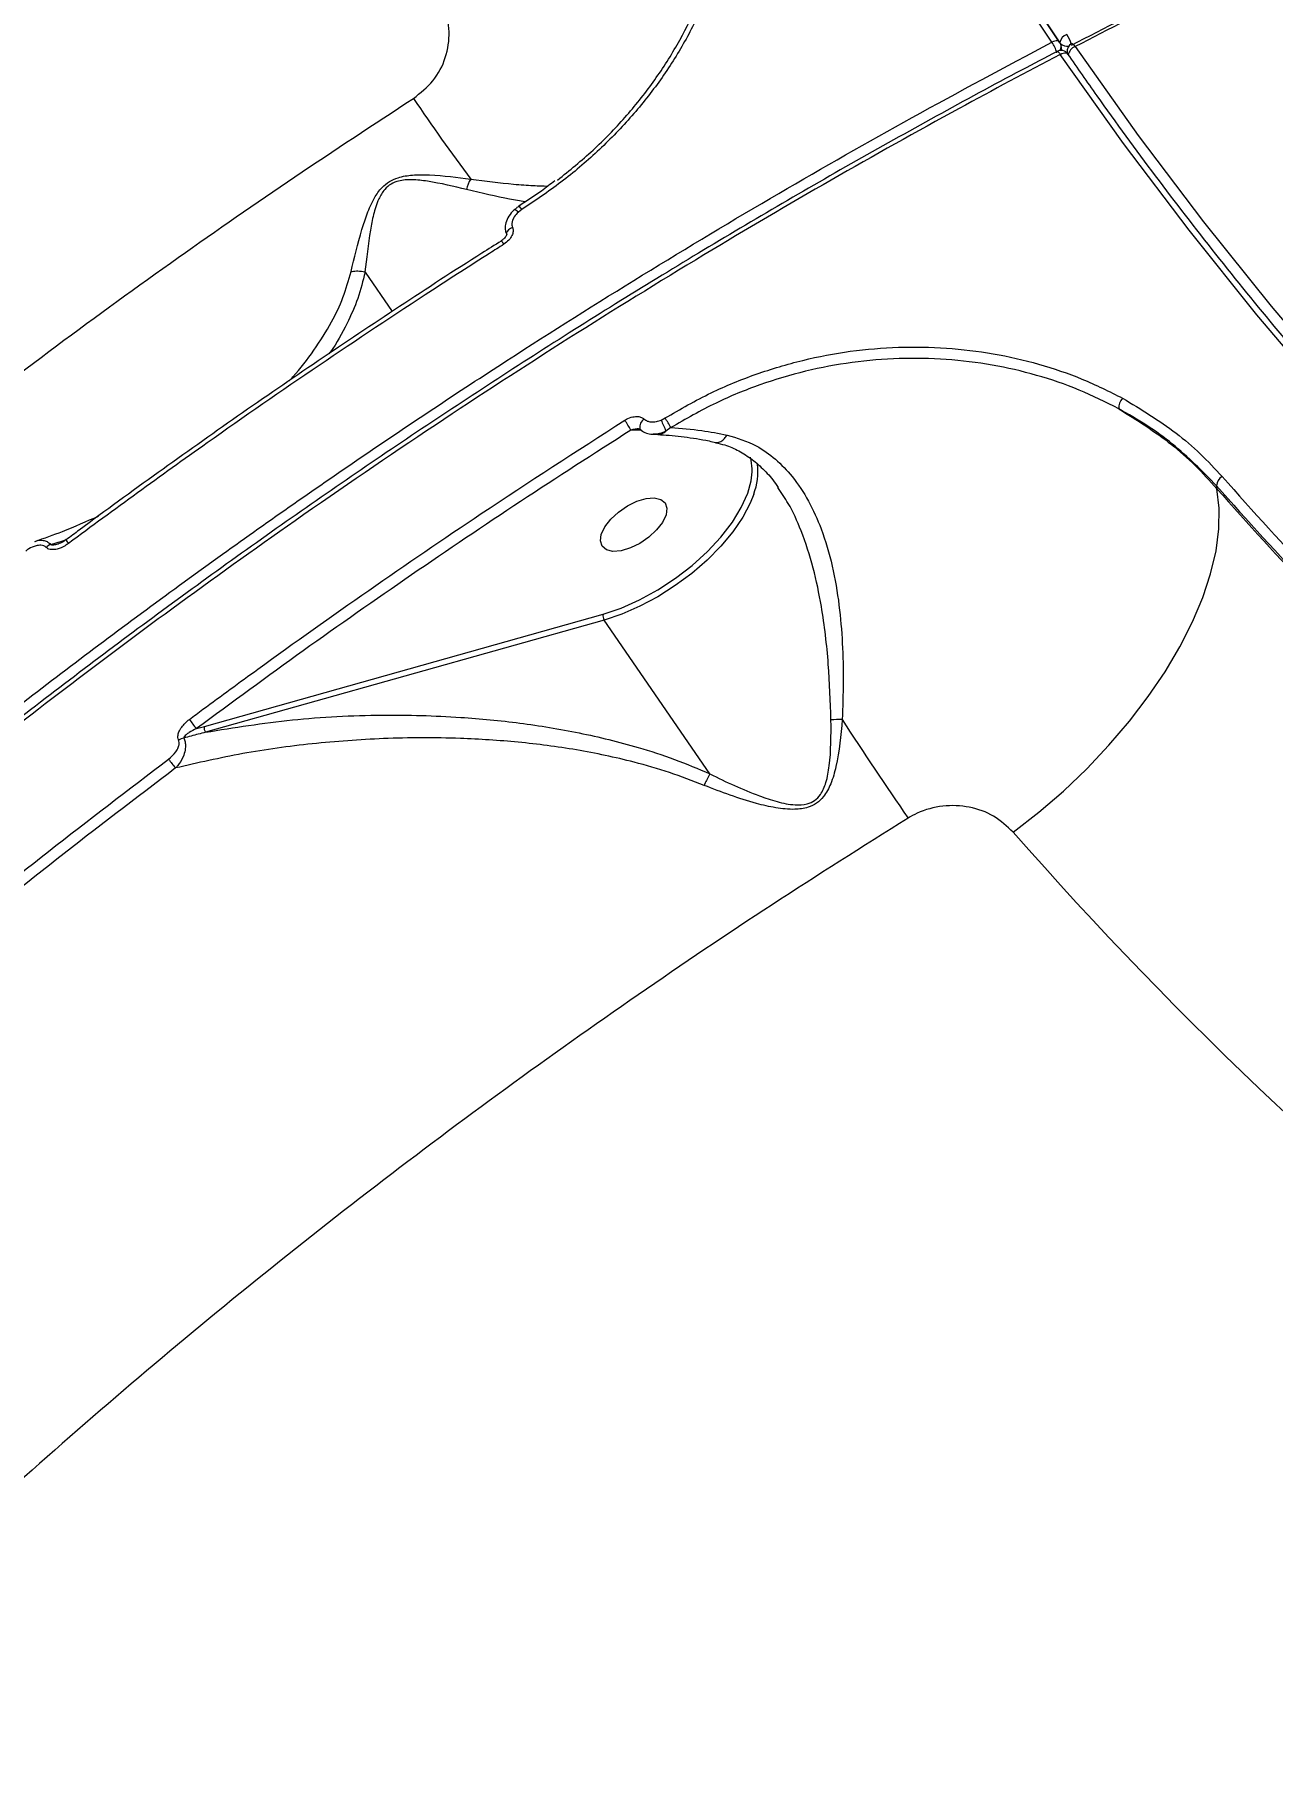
# Model space of a CAD drawing. Header units: millimetres. Extents: x -8607 to 7621, y -5747 to 4382.
# Drawn here: x 4406.1 to 4551.7, y -474.3 to -271.6 of the extents above; entities that cross this region are included whole.
import ezdxf

# ---------------------------------------------------------------- set-up
doc = ezdxf.new("R2010")
doc.units = ezdxf.units.MM
doc.layers.add('DIKOM_ОБЪЕКТ', color=7, linetype='Continuous')
doc.layers.add('DIKOM_РАЗМЕР_ОБЪЕКТА', color=7, linetype='Continuous')
doc.styles.add('style1', font='arial.ttf', dxfattribs={"width": 0.8})
doc.dimstyles.new('1-50', dxfattribs={"dimtxt": 300, "dimasz": 200, "dimexe": 100, "dimexo": 0, "dimgap": 100, "dimtad": 1, "dimtxsty": 'style1', "dimcen": 200, "dimclrd": 7, "dimclre": 7, "dimclrt": 7, "dimadec": 1, "dimazin": 2, "dimtfac": 1, "dimtmove": 0, "dimatfit": 2, "dimfxl": 0, "dimlwd": 25, "dimlwe": 18, "dimarcsym": 0})

# ---------------------------------------------------------------- blocks, each defined once
blk = doc.blocks.new('*D11')
at = {"layer": 'Defpoints', "color": 0, "transparency": 16777216}
for p in [(7619.37, -165.15), (-6826.53, -739.39), (7619.37, -5647.14)]:
    blk.add_point(p, dxfattribs=at)
at = {"layer": 'DIKOM_РАЗМЕР_ОБЪЕКТА', "color": 7, "lineweight": 18, "transparency": 16777216}
for p, q in [((7619.37, -165.15), (7619.37, -5747.14)), ((-6826.53, -739.39), (-6826.53, -5747.14))]:
    blk.add_line(p, q, dxfattribs=at)
at = {"layer": 'DIKOM_РАЗМЕР_ОБЪЕКТА', "color": 7, "lineweight": 25, "transparency": 16777216}
blk.add_line((-6626.53, -5647.14), (7419.37, -5647.14), dxfattribs=at)
at = {"layer": 'DIKOM_РАЗМЕР_ОБЪЕКТА', "color": 7, "transparency": 16777216}
for points in [[(-6626.53, -5613.8), (-6626.53, -5680.47), (-6826.53, -5647.14)], [(7419.37, -5613.8), (7419.37, -5680.47), (7619.37, -5647.14)]]:
    blk.add_solid(points, dxfattribs=at)
at = {"layer": 'DIKOM_РАЗМЕР_ОБЪЕКТА', "color": 7, "transparency": 16777216, "insert": (396.42, -5393.96), "char_height": 300, "attachment_point": 5, "style": 'style1'}
blk.add_mtext('14400', dxfattribs=at)
blk = doc.blocks.new('*D13')
at = {"layer": 'Defpoints', "color": 0, "transparency": 16777216}
for p in [(-5326.53, -191.39), (6073.47, -191.39), (6073.47, -4959.53)]:
    blk.add_point(p, dxfattribs=at)
at = {"layer": 'DIKOM_РАЗМЕР_ОБЪЕКТА', "color": 7, "lineweight": 18, "transparency": 16777216}
for p, q in [((-5326.53, -191.39), (-5326.53, -5059.53)), ((6073.47, -191.39), (6073.47, -5059.53))]:
    blk.add_line(p, q, dxfattribs=at)
at = {"layer": 'DIKOM_РАЗМЕР_ОБЪЕКТА', "color": 7, "lineweight": 25, "transparency": 16777216}
blk.add_line((-5126.53, -4959.53), (5873.47, -4959.53), dxfattribs=at)
at = {"layer": 'DIKOM_РАЗМЕР_ОБЪЕКТА', "color": 7, "transparency": 16777216}
for points in [[(-5126.53, -4926.2), (-5126.53, -4992.86), (-5326.53, -4959.53)], [(5873.47, -4926.2), (5873.47, -4992.86), (6073.47, -4959.53)]]:
    blk.add_solid(points, dxfattribs=at)
at = {"layer": 'DIKOM_РАЗМЕР_ОБЪЕКТА', "color": 7, "transparency": 16777216, "insert": (373.47, -4706.36), "char_height": 300, "attachment_point": 5, "style": 'style1'}
blk.add_mtext('11400', dxfattribs=at)

msp = doc.modelspace()

# ---------------------------------------------------------------- linework, layer by layer
at = {"layer": 'DIKOM_ОБЪЕКТ', "color": 7, "linetype": 'Continuous', "lineweight": 15}
for p, q in [((4526.377, -273.56), (4526.382, -273.557)), ((4526.943, -273.458), (4526.854, -272.867)), ((4527.592, -273.685), (4527.612, -273.819)), ((4527.625, -273.815), (4527.592, -273.685)), ((4463.425, -292.158), (4463.017, -292.465)), ((4460.996, -295.847), (4460.995, -295.848)), ((4444.986, -299.507), (4448.175, -304.144)), ((4477.511, -318.09), (4476.253, -318.101)), ((4479.822, -316.905), (4480.279, -316.669)), ((4480.961, -317.804), (4480.378, -318.205)), ((4545.146, -324.631), (4545.199, -324.986)), ((4426.086, -352.933), (4472.99, -339.736)), ((4473.121, -340.422), (4426.216, -353.619)), ((4485.552, -358.501), (4473.121, -340.422)), ((4425.151, -353.197), (4426.086, -352.933))]:
    msp.add_line(p, q, dxfattribs=at)
at = {"layer": 'DIKOM_ОБЪЕКТ', "color": 7, "linetype": 'Continuous', "lineweight": 15, "flags": 128}
for points in [[(4525.782, -272.483), (4518.64, -261.73), (4511.773, -250.733), (4505.186, -239.499), (4498.884, -228.037), (4492.87, -216.353), (4487.149, -204.456), (4481.724, -192.352), (4476.599, -180.051), (4471.778, -167.559), (4467.263, -154.885), (4463.057, -142.038), (4459.164, -129.026), (4455.585, -115.857), (4452.323, -102.541), (4449.381, -89.085), (4446.759, -75.498), (4445.503, -68.265)], [(4526.731, -272.561), (4519.593, -261.815), (4512.731, -250.825), (4506.148, -239.599), (4499.85, -228.144), (4493.841, -216.468), (4488.123, -204.578), (4482.702, -192.483), (4477.581, -180.189), (4472.762, -167.705), (4468.25, -155.04), (4464.048, -142.201), (4460.157, -129.198), (4456.58, -116.038), (4453.32, -102.73), (4450.38, -89.282), (4447.76, -75.705), (4446.383, -67.744)], [(4446.383, -67.744), (4447.76, -75.703), (4450.379, -89.281), (4453.32, -102.729), (4456.58, -116.037), (4460.156, -129.197), (4464.047, -142.201), (4468.25, -155.04), (4472.763, -167.706), (4477.581, -180.19), (4482.703, -192.483), (4488.124, -204.579), (4493.841, -216.469), (4499.851, -228.146), (4506.149, -239.601), (4512.732, -250.827), (4519.595, -261.817), (4526.733, -272.563)], [(4526.69, -272.45), (4526.636, -272.393), (4526.542, -272.343), (4526.421, -272.318), (4526.279, -272.321), (4526.121, -272.35), (4525.954, -272.405), (4525.782, -272.483)], [(4526.382, -273.557), (4526.392, -273.553), (4526.441, -273.561), (4526.505, -273.603), (4526.582, -273.677), (4526.669, -273.78), (4526.763, -273.909)], [(4528.119, -272.65), (4528.13, -272.646), (4528.179, -272.653), (4528.243, -272.695), (4528.321, -272.769), (4528.408, -272.872), (4528.502, -273.001)], [(4528.502, -273.001), (4535.93, -283.438), (4543.622, -293.617), (4551.574, -303.532), (4559.78, -313.177), (4568.236, -322.544), (4576.935, -331.628), (4585.871, -340.423), (4595.04, -348.922), (4604.435, -357.122), (4614.05, -365.015), (4623.878, -372.598), (4633.913, -379.864), (4644.148, -386.809), (4654.578, -393.43), (4665.194, -399.72), (4675.991, -405.677), (4686.96, -411.295), (4698.095, -416.573), (4709.389, -421.506), (4720.833, -426.09), (4732.421, -430.324)], [(4526.763, -273.909), (4526.934, -273.83), (4527.102, -273.775), (4527.259, -273.746), (4527.401, -273.743), (4527.521, -273.768), (4527.616, -273.818), (4527.669, -273.874)], [(4731.297, -431.707), (4719.674, -427.461), (4708.195, -422.862), (4696.867, -417.915), (4685.699, -412.621), (4674.696, -406.986), (4663.867, -401.011), (4653.219, -394.702), (4642.758, -388.062), (4632.491, -381.095), (4622.426, -373.807), (4612.568, -366.202), (4602.925, -358.284), (4593.501, -350.06), (4584.305, -341.535), (4575.341, -332.713), (4566.616, -323.602), (4558.135, -314.206), (4549.904, -304.533), (4541.928, -294.588), (4534.213, -284.378), (4526.763, -273.909)], [(4463.098, -291.764), (4463.095, -291.768), (4463.094, -291.769)], [(4463.017, -292.465), (4462.889, -292.35), (4462.775, -292.26), (4462.68, -292.197), (4462.609, -292.166), (4462.565, -292.166), (4462.56, -292.169)], [(4462.333, -294.265), (4462.084, -294.397), (4461.872, -294.554), (4461.715, -294.724), (4461.625, -294.894), (4461.609, -295.049), (4461.626, -295.109)], [(4477.306, -317.919), (4477.34, -317.968), (4477.352, -317.98)], [(4472.99, -339.736), (4475.121, -339.012), (4477.287, -338.052), (4479.436, -336.878), (4481.516, -335.519), (4483.477, -334.007), (4485.271, -332.38), (4486.855, -330.676), (4488.191, -328.936), (4489.247, -327.203), (4489.997, -325.519), (4490.402, -324.041)], [(4473.382, -332.177), (4472.873, -331.758), (4472.665, -331.132), (4472.774, -330.35), (4473.192, -329.476), (4473.884, -328.58), (4474.795, -327.735), (4475.851, -327.01), (4476.966, -326.463), (4478.049, -326.138), (4479.014, -326.062), (4479.782, -326.241), (4480.291, -326.661), (4480.499, -327.287), (4480.39, -328.068), (4479.972, -328.942), (4479.28, -329.838), (4478.369, -330.683), (4477.313, -331.408), (4476.199, -331.955), (4475.115, -332.28), (4474.15, -332.356), (4473.382, -332.177)], [(4490.707, -325.633), (4490.295, -326.666), (4489.41, -328.341), (4488.253, -330.042), (4486.847, -331.733), (4485.224, -333.377), (4483.419, -334.938), (4481.471, -336.383), (4479.422, -337.68), (4477.317, -338.801), (4475.201, -339.722), (4473.121, -340.422)], [(4521.243, -365.368), (4524.241, -363.031), (4527.131, -360.534), (4529.887, -357.902), (4532.484, -355.157), (4534.899, -352.325), (4537.109, -349.432), (4539.093, -346.504), (4540.835, -343.569), (4542.318, -340.651), (4543.528, -337.779), (4544.455, -334.978), (4545.09, -332.275), (4545.428, -329.692), (4545.464, -327.255), (4545.199, -324.986)]]:
    msp.add_lwpolyline(points, dxfattribs=at)
at = {"layer": 'DIKOM_ОБЪЕКТ', "color": 7, "linetype": 'Continuous', "lineweight": 15}
for centre, radius, start, end in [((4528.012, -272.795), 1.316, 111.88069, 167.50299), ((4524.213, -273.866), 4.025, 17.08898, 34.7007), ((4522.731, -274.64), 3.737, 14.11231, 35.25943), ((4526.846, -274.443), 1, 34.62239, 117.65001), ((4526.09, -272.97), 0.771, 320.96137, 7.68524), ((4525.865, -273.015), 1, 8.56104, 34.40398), ((4527.542, -271.923), 1.037, 223.49781, 283.58134), ((4528.581, -273.536), 1, 117.50731, 188.56104), ((4528.956, -274.17), 1.254, 111.18875, 171.77371), ((4680.013, -123.27), 277.269, 214.19438, 216.59797), ((4460.516, -290.532), 3.669, 147.8143, 168.76224), ((4462.282, -292.775), 1.299, 28.35889, 51.07816), ((4460.113, -296.883), 1.361, 27.99559, 49.55367), ((4535.425, -315.521), 1.778, 138.40232, 182.02657), ((4466.18, -323.44), 11.401, 27.92566, 34.83258), ((4478.408, -317.755), 1.114, 121.27437, 188.4632), ((4479.431, -317.308), 1.305, 269.47185, 316.55556), ((4505.202, -306.819), 27.31, 201.67204, 204.63981), ((4471.066, -322.972), 11.163, 27.57769, 34.3778), ((4484.43, -322.856), 6.088, 348.77586, 14.94658), ((4483.751, -322.977), 7.445, 339.10566, 6.81463), ((4546.43, -324.699), 1.285, 118.13515, 176.93303), ((4876.252, -32.396), 440.412, 221.3862, 223.5093), ((4876.313, -32.809), 441.397, 221.3862, 223.5093), ((4876.562, -33.03), 441.633, 221.38256, 223.51925), ((4408.669, -333.105), 1.711, 113.00423, 134.38694), ((4411.082, -330.549), 1.322, 199.19404, 221.25412), ((4473.829, -339.932), 0.862, 166.84864, 214.68099), ((4434.034, -345.502), 11.752, 214.21571, 220.90027), ((4500.773, -363.293), 11.163, 88.24903, 95.02958), ((4903.057, -91.683), 478.95, 212.9426, 214.61007), ((4424.011, -356.195), 1.919, 100.46768, 120.1148), ((4426.925, -353.129), 0.862, 166.84928, 214.68087), ((4430.746, -350.734), 10.727, 214.27768, 221.36424), ((4865.655, -63.628), 457.894, 221.22159, 243.47816)]:
    msp.add_arc(centre, radius, start, end, dxfattribs=at)
for points, knots in [([(4528.09, -272.823), (4532.058, -270.782), (4542.827, -265.244), (4560.482, -256.794), (4581.008, -247.695), (4601.503, -239.374), (4621.872, -231.855), (4642.018, -225.18), (4661.878, -219.375), (4681.408, -214.471), (4700.596, -210.442), (4719.34, -207.36), (4734.246, -205.43), (4742.67, -204.866), (4745.211, -204.696)], [0, 0, 0, 0, 0.0528056, 0.1433377, 0.2341551, 0.3251179, 0.4160806, 0.506898, 0.5974301, 0.6879619, 0.7787791, 0.8697417, 0.9607042, 1, 1, 1, 1]), ([(4873.434, -228.078), (4871.938, -227.144), (4867.725, -224.512), (4860.275, -220.788), (4851.169, -216.852), (4841.632, -213.463), (4831.59, -210.55), (4820.983, -208.116), (4809.83, -206.179), (4798.125, -204.756), (4785.949, -203.865), (4773.485, -203.518), (4760.787, -203.696), (4747.877, -204.377), (4734.607, -205.568), (4720.915, -207.282), (4706.831, -209.527), (4692.355, -212.317), (4677.595, -215.639), (4661.973, -219.646), (4645.516, -224.402), (4628.23, -229.977), (4610.734, -236.196), (4593.052, -243.056), (4575.396, -250.475), (4557.838, -258.418), (4542.246, -265.932), (4532.479, -270.955), (4528.502, -273.001)], [0, 0, 0, 0, 0.0212764, 0.0599396, 0.0971779, 0.1344802, 0.1719768, 0.2095386, 0.2478495, 0.2862301, 0.3248223, 0.3634858, 0.4007241, 0.4380264, 0.4755229, 0.5130848, 0.5513957, 0.5897762, 0.6283685, 0.667032, 0.7104178, 0.7538037, 0.7972908, 0.8410869, 0.8849871, 0.9277311, 0.970572, 1, 1, 1, 1]), ([(4488.072, -247.408), (4488.193, -249.363), (4488.418, -252.968), (4487.791, -258.265), (4486.631, -263.206), (4484.861, -268.046), (4482.506, -272.727), (4479.617, -277.205), (4476.228, -281.445), (4472.362, -285.38), (4468.111, -289.013), (4464.985, -291.111), (4463.425, -292.158)], [0, 0, 0, 0, 0.1166812, 0.2150846, 0.3137979, 0.4122009, 0.510061, 0.6082268, 0.7060845, 0.8039539, 0.9021323, 1, 1, 1, 1]), ([(4467.627, -288.704), (4469.046, -287.55), (4471.879, -285.245), (4475.635, -281.365), (4478.952, -277.219), (4481.772, -272.829), (4484.072, -268.242), (4485.796, -263.498), (4486.925, -258.655), (4487.53, -253.461), (4487.306, -249.928), (4487.184, -248.01)], [0, 0, 0, 0, 0.10871384, 0.21708387, 0.32551155, 0.43428235, 0.54271407, 0.65185778, 0.76134613, 0.87049202, 1, 1, 1, 1]), ([(4450.674, -279.096), (4451.496, -278.442), (4453.17, -277.111), (4454.605, -274.273), (4455.043, -271.225), (4454.578, -268.868), (4453.987, -267.65), (4453.838, -267.343)], [0, 0, 0, 0, 0.2187085, 0.4447818, 0.6794098, 0.9191985, 1, 1, 1, 1]), ([(4197.059, -691.991), (4196.647, -689.943), (4195.516, -684.319), (4194.665, -674.927), (4194.35, -663.929), (4194.81, -653.019), (4196.051, -641.115), (4198.244, -628.168), (4201.51, -614.381), (4205.615, -600.653), (4210.322, -587.429), (4215.655, -574.39), (4221.46, -561.716), (4228.235, -548.311), (4236.081, -534.179), (4244.953, -519.59), (4254.343, -505.334), (4263.88, -491.839), (4273.735, -478.748), (4283.721, -466.218), (4295.019, -452.779), (4307.751, -438.475), (4321.795, -423.635), (4336.083, -409.373), (4350.117, -396.089), (4364.201, -383.408), (4378.114, -371.458), (4393.263, -359.032), (4409.698, -346.213), (4427.154, -333.331), (4444.492, -321.208), (4461.159, -310.153), (4477.558, -299.821), (4493.468, -290.3), (4509.545, -281.13), (4520.3, -275.403), (4525.782, -272.483)], [0, 0, 0, 0, 0.017623, 0.0483939, 0.0765715, 0.1047491, 0.1320419, 0.1653743, 0.1987068, 0.2294777, 0.2602486, 0.2884262, 0.3166037, 0.3438965, 0.3760213, 0.4081462, 0.4377811, 0.4674161, 0.4945323, 0.5216485, 0.5479019, 0.5812345, 0.614567, 0.645338, 0.6761089, 0.7042866, 0.7324642, 0.759757, 0.7930896, 0.8264221, 0.8571931, 0.887964, 0.9161417, 0.9443193, 0.9716122, 1, 1, 1, 1]), ([(4526.385, -273.575), (4524.995, -274.298), (4520.242, -276.772), (4512.154, -281.173), (4502.146, -286.759), (4492.214, -292.496), (4482.377, -298.36), (4472.633, -304.355), (4462.978, -310.48), (4453.41, -316.739), (4443.924, -323.133), (4434.518, -329.663), (4425.191, -336.332), (4415.938, -343.142), (4406.757, -350.095), (4397.657, -357.185), (4388.667, -364.388), (4379.825, -371.677), (4371.156, -379.03), (4362.663, -386.445), (4354.342, -393.923), (4346.19, -401.468), (4338.203, -409.082), (4330.38, -416.766), (4322.718, -424.523), (4315.216, -432.356), (4307.871, -440.266), (4300.685, -448.252), (4293.677, -456.295), (4286.875, -464.361), (4280.306, -472.421), (4273.976, -480.467), (4267.882, -488.501), (4262.019, -496.527), (4256.387, -504.548), (4250.982, -512.566), (4245.805, -520.583), (4240.853, -528.601), (4236.126, -536.623), (4231.622, -544.651), (4227.351, -552.669), (4223.329, -560.647), (4219.575, -568.553), (4216.093, -576.372), (4212.884, -584.107), (4209.944, -591.759), (4207.272, -599.333), (4204.868, -606.831), (4202.73, -614.254), (4200.859, -621.605), (4199.253, -628.884), (4197.914, -636.096), (4196.843, -643.23), (4196.043, -650.263), (4195.52, -657.166), (4195.275, -663.922), (4195.309, -670.527), (4195.615, -676.987), (4196.212, -683.296), (4196.9, -688.497), (4197.496, -691.539), (4197.7, -692.579)], [0, 0, 0, 0, 0.00720193, 0.0246296, 0.04206244, 0.05941036, 0.07667818, 0.0938856, 0.11105227, 0.12819782, 0.14534186, 0.16250015, 0.17968956, 0.19692966, 0.21423999, 0.2316401, 0.24907919, 0.26645603, 0.28374671, 0.30097122, 0.31814923, 0.33530038, 0.35244428, 0.3695986, 0.38677832, 0.404003, 0.42129217, 0.43866536, 0.45610916, 0.47352561, 0.49084437, 0.50809124, 0.52528589, 0.54244795, 0.55959704, 0.5767527, 0.593928, 0.61114246, 0.62841557, 0.64576683, 0.66320601, 0.68064339, 0.69799517, 0.71526897, 0.73248435, 0.74966083, 0.76681784, 0.78397478, 0.80114675, 0.81835081, 0.8356062, 0.85293209, 0.8703474, 0.88778352, 0.90515746, 0.92244392, 0.93966196, 0.95683062, 0.97396892, 0.99109593, 1, 1, 1, 1]), ([(4526.763, -273.909), (4522.795, -276.013), (4513.781, -280.794), (4499.789, -288.644), (4484.472, -297.643), (4468.934, -307.24), (4452.889, -317.653), (4437.3, -328.288), (4422.793, -338.672), (4409.654, -348.481), (4396.772, -358.48), (4383.609, -369.131), (4370.15, -380.512), (4356.651, -392.449), (4343.483, -404.657), (4330.746, -417.043), (4319.128, -428.888), (4308.305, -440.442), (4297.948, -452.005), (4287.716, -463.994), (4277.616, -476.467), (4267.748, -489.35), (4258.405, -502.317), (4249.659, -515.272), (4241.957, -527.477), (4235.042, -539.217), (4228.715, -550.748), (4222.774, -562.48), (4217.268, -574.401), (4212.348, -586.225), (4207.654, -598.941), (4203.403, -612.463), (4200.311, -624.798), (4198.288, -635.055), (4196.874, -644.15), (4195.848, -653.867), (4195.354, -664.361), (4195.56, -674.781), (4196.351, -684.382), (4197.413, -690.249), (4197.88, -692.825)], [0, 0, 0, 0, 0.0205741, 0.0467421, 0.0729555, 0.1009881, 0.1290766, 0.1589753, 0.1857598, 0.2092655, 0.2328041, 0.2593887, 0.2860208, 0.3131504, 0.342115, 0.3691763, 0.3962879, 0.4206427, 0.4450341, 0.4716187, 0.4982509, 0.5253804, 0.554345, 0.5814063, 0.6085179, 0.6328728, 0.6572642, 0.6834347, 0.7096507, 0.7360166, 0.762429, 0.7957383, 0.8291415, 0.8493068, 0.8694928, 0.8956633, 0.9218793, 0.9499171, 0.9780108, 1, 1, 1, 1]), ([(4731.884, -431.431), (4730.022, -430.774), (4724.62, -428.867), (4715.764, -425.486), (4705.361, -421.193), (4695.087, -416.607), (4684.946, -411.735), (4674.943, -406.58), (4665.085, -401.144), (4655.376, -395.429), (4645.822, -389.44), (4636.428, -383.179), (4627.199, -376.65), (4618.141, -369.856), (4609.257, -362.801), (4600.553, -355.489), (4592.034, -347.924), (4583.705, -340.109), (4575.569, -332.05), (4567.631, -323.751), (4559.896, -315.216), (4552.368, -306.449), (4545.05, -297.457), (4537.949, -288.24), (4532.18, -280.353), (4528.809, -275.512), (4527.669, -273.875)], [0, 0, 0, 0, 0.0228179, 0.0662284, 0.1096397, 0.1530511, 0.1964627, 0.2398743, 0.2832858, 0.3266973, 0.3701086, 0.4135196, 0.4569303, 0.5003407, 0.5437507, 0.5871603, 0.6305694, 0.6739779, 0.7173859, 0.7607933, 0.8042, 0.8476062, 0.8910117, 0.9344165, 0.9778207, 1, 1, 1, 1]), ([(4208.603, -560.798), (4208.872, -559.791), (4210.236, -554.682), (4213.335, -545.255), (4218.081, -532.603), (4223.591, -519.857), (4229.691, -507.244), (4236.409, -494.657), (4243.653, -482.209), (4251.705, -469.412), (4260.599, -456.286), (4270.323, -442.926), (4280.602, -429.705), (4291.241, -416.832), (4302.303, -404.192), (4313.667, -391.886), (4325.783, -379.428), (4338.663, -366.852), (4352.251, -354.267), (4366.163, -342.026), (4380.153, -330.312), (4394.327, -319.011), (4408.544, -308.202), (4422.692, -297.955), (4436.704, -288.237), (4446.014, -282.145), (4450.674, -279.096)], [0, 0, 0, 0, 0.01102157, 0.0558985, 0.10088787, 0.14453473, 0.18828489, 0.23033426, 0.27247585, 0.31391012, 0.35886041, 0.40392318, 0.44764093, 0.49146195, 0.533579, 0.57578819, 0.61728859, 0.66235056, 0.70752511, 0.75135088, 0.79527995, 0.83750034, 0.87981285, 0.92141444, 0.96067034, 1, 1, 1, 1]), ([(4443.341, -299.459), (4443.725, -297.844), (4444.242, -295.659), (4445.202, -292.652), (4445.919, -290.96), (4446.831, -289.644), (4447.824, -288.833), (4449.068, -288.292), (4450.693, -288.05), (4453.642, -288.087), (4455.829, -288.372), (4457.41, -288.577)], [0, 0, 0, 0, 0.2657862, 0.3593773, 0.4543063, 0.5177528, 0.5632827, 0.6085748, 0.6803153, 0.7688732, 1, 1, 1, 1]), ([(4456.917, -289.817), (4455.428, -289.447), (4453.385, -288.94), (4450.63, -288.612), (4449.14, -288.689), (4448.01, -289.122), (4447.15, -289.871), (4446.445, -291.133), (4445.94, -292.761), (4445.406, -295.715), (4445.145, -297.939), (4444.977, -299.497), (4444.976, -299.499)], [0, 0, 0, 0, 0.23698226, 0.32527416, 0.39381781, 0.43513443, 0.47645451, 0.53645693, 0.63085859, 0.72578128, 0.99968379, 1, 1, 1, 1]), ([(4463.808, -291.244), (4463.218, -291.148), (4461.211, -290.821), (4458.694, -290.232), (4456.917, -289.817)], [0, 0, 0, 0, 0.2938005, 1, 1, 1, 1]), ([(4457.41, -288.577), (4459.142, -288.802), (4461.764, -289.143), (4464.697, -289.341), (4465.929, -289.384), (4466.489, -289.404)], [0, 0, 0, 0, 0.515306, 0.779988, 1, 1, 1, 1]), ([(4467.301, -288.768), (4467.04, -288.975), (4465.748, -290.001), (4464.327, -290.989), (4463.128, -291.702), (4463.074, -291.734)], [0, 0, 0, 0, 0.1939103, 0.9636278, 1, 1, 1, 1]), ([(4463.241, -291.678), (4463.107, -291.756), (4462.862, -291.898), (4462.671, -292.102), (4462.585, -292.194)], [0, 0, 0, 0, 0.5476561, 1, 1, 1, 1]), ([(4462.569, -292.179), (4462.494, -292.243), (4462.176, -292.512), (4461.77, -293.086), (4461.478, -293.867), (4461.429, -294.571), (4461.59, -294.951), (4461.653, -295.1)], [0, 0, 0, 0, 0.0882485, 0.3726628, 0.6231846, 0.8524849, 1, 1, 1, 1]), ([(4463.017, -292.465), (4462.842, -292.644), (4462.524, -292.971), (4462.284, -293.514), (4462.232, -293.95), (4462.304, -294.175), (4462.333, -294.265)], [0, 0, 0, 0, 0.3467093, 0.6312456, 0.8513066, 1, 1, 1, 1]), ([(4461.004, -295.862), (4460.247, -296.337), (4456.234, -298.852), (4449.042, -303.544), (4439.454, -309.931), (4429.981, -316.444), (4420.622, -323.085), (4413.911, -327.938), (4410.35, -330.613), (4409.842, -330.995)], [0, 0, 0, 0, 0.0432851, 0.2293139, 0.4149027, 0.5998395, 0.784345, 0.969254, 1, 1, 1, 1]), ([(4461.62, -295.09), (4461.62, -295.088), (4461.616, -295.078), (4461.622, -295.113), (4461.595, -295.203), (4461.525, -295.348), (4461.366, -295.556), (4461.177, -295.735), (4461.027, -295.823), (4460.994, -295.842)], [0, 0, 0, 0, 0.0188858, 0.1282883, 0.2470858, 0.3834233, 0.5943711, 0.9104627, 1, 1, 1, 1]), ([(4462.333, -294.265), (4462.348, -294.305), (4462.406, -294.46), (4462.421, -294.789), (4462.272, -295.273), (4461.908, -295.807), (4461.519, -296.093), (4461.315, -296.244)], [0, 0, 0, 0, 0.0579486, 0.2245, 0.4300547, 0.7004928, 1, 1, 1, 1]), ([(4461.315, -296.244), (4460.753, -296.6), (4457.945, -298.383), (4450.663, -303.071), (4439.551, -310.453), (4425.226, -320.339), (4415.506, -327.455), (4410.089, -331.421)], [0, 0, 0, 0, 0.0321573, 0.1607921, 0.4182836, 0.6757752, 1, 1, 1, 1]), ([(4436.059, -312.3), (4436.209, -312.142), (4437.287, -311.009), (4439.011, -308.723), (4440.988, -305.613), (4442.477, -302.521), (4443.052, -300.483), (4443.341, -299.459)], [0, 0, 0, 0, 0.0424882, 0.3043445, 0.5678979, 0.7829753, 1, 1, 1, 1]), ([(4444.986, -299.507), (4444.732, -300.549), (4444.222, -302.645), (4442.8, -305.761), (4441.627, -307.925), (4440.789, -309.036), (4440.731, -309.113)], [0, 0, 0, 0, 0.3047848, 0.6127024, 0.9730501, 1, 1, 1, 1]), ([(4443.341, -299.459), (4443.382, -299.451), (4443.633, -299.394), (4444.184, -299.344), (4444.696, -299.444), (4444.976, -299.499)], [0, 0, 0, 0, 0.0794445, 0.4971824, 1, 1, 1, 1]), ([(4444.976, -299.499), (4444.977, -299.499), (4444.98, -299.5), (4444.983, -299.503), (4444.985, -299.505), (4444.986, -299.507)], [0, 0, 0, 0, 0.241083, 0.5651089, 1, 1, 1, 1]), ([(4480.279, -316.669), (4482.066, -315.638), (4485.502, -313.654), (4490.971, -311.438), (4496.456, -309.797), (4502.071, -308.73), (4507.737, -308.256), (4513.378, -308.357), (4518.916, -309.022), (4524.262, -310.263), (4529.387, -311.992), (4532.528, -313.559), (4534.096, -314.341)], [0, 0, 0, 0, 0.10708223, 0.20597293, 0.30518362, 0.40407665, 0.5033365, 0.60291665, 0.70217845, 0.80134676, 0.90083229, 1, 1, 1, 1]), ([(4533.649, -315.584), (4532.113, -314.816), (4529.036, -313.277), (4524.016, -311.576), (4518.78, -310.354), (4513.357, -309.696), (4507.834, -309.59), (4502.287, -310.048), (4496.79, -311.088), (4491.422, -312.69), (4486.071, -314.855), (4482.708, -316.796), (4480.961, -317.804)], [0, 0, 0, 0, 0.0992791, 0.1988747, 0.2981529, 0.3974211, 0.4970075, 0.5962723, 0.6950874, 0.794221, 0.893033, 1, 1, 1, 1]), ([(4533.649, -315.584), (4535.778, -316.918), (4538.999, -318.936), (4542.707, -322.235), (4544.367, -324.067), (4545.199, -324.986)], [0, 0, 0, 0, 0.4927819, 0.7454818, 1, 1, 1, 1]), ([(4545.146, -324.631), (4543.495, -322.943), (4540.996, -320.389), (4536.975, -317.497), (4534.76, -316.223), (4533.649, -315.584)], [0, 0, 0, 0, 0.492808, 0.7454984, 1, 1, 1, 1]), ([(4534.096, -314.341), (4536.26, -315.645), (4539.533, -317.619), (4543.297, -320.861), (4544.979, -322.662), (4545.824, -323.566)], [0, 0, 0, 0, 0.4927635, 0.7454697, 1, 1, 1, 1]), ([(4424.315, -352.111), (4424.85, -351.714), (4427.522, -349.732), (4434.512, -344.618), (4445.393, -336.898), (4459.762, -327.077), (4469.892, -320.56), (4475.538, -316.928)], [0, 0, 0, 0, 0.0321573, 0.1607921, 0.4182836, 0.6757752, 1, 1, 1, 1]), ([(4476.253, -318.101), (4471.921, -320.878), (4463.252, -326.435), (4450.407, -335.106), (4437.673, -343.999), (4429.327, -350.13), (4425.151, -353.197)], [0, 0, 0, 0, 0.24914467, 0.49862893, 0.74914184, 1, 1, 1, 1]), ([(4475.538, -316.928), (4475.599, -316.892), (4475.89, -316.716), (4476.418, -316.518), (4477.036, -316.47), (4477.514, -316.566), (4477.724, -316.724), (4477.83, -316.803)], [0, 0, 0, 0, 0.0843516, 0.4026499, 0.6518232, 0.8254915, 1, 1, 1, 1]), ([(4477.142, -317.958), (4477.054, -317.96), (4476.788, -317.965), (4476.496, -318.031), (4476.296, -318.089), (4476.253, -318.101)], [0, 0, 0, 0, 0.2832416, 0.8470636, 1, 1, 1, 1]), ([(4477.142, -317.955), (4477.156, -317.954), (4477.213, -317.949), (4477.288, -317.963), (4477.349, -317.979), (4477.365, -317.992), (4477.36, -317.987), (4477.359, -317.986)], [0, 0, 0, 0, 0.10508969, 0.44808912, 0.70282016, 0.95007659, 1, 1, 1, 1]), ([(4477.352, -317.977), (4477.354, -317.981), (4477.492, -318.162), (4477.922, -318.386), (4478.454, -318.578), (4478.795, -318.569), (4478.895, -318.566)], [0, 0, 0, 0, 0.0074723, 0.4069311, 0.8257291, 1, 1, 1, 1]), ([(4477.83, -316.803), (4477.939, -316.885), (4478.158, -317.049), (4478.661, -317.149), (4479.234, -317.115), (4479.636, -316.972), (4479.822, -316.905)], [0, 0, 0, 0, 0.2096764, 0.4181568, 0.729856, 1, 1, 1, 1]), ([(4480.378, -318.205), (4480.132, -318.325), (4479.645, -318.561), (4479.143, -318.563), (4478.895, -318.565)], [0, 0, 0, 0, 0.50504677, 1, 1, 1, 1]), ([(4480.961, -317.804), (4482.162, -317.892), (4484.297, -318.049), (4486.574, -318.482), (4487.571, -318.672)], [0, 0, 0, 0, 0.5623929, 1, 1, 1, 1]), ([(4478.873, -318.567), (4479.028, -318.566), (4479.197, -318.565), (4479.375, -318.576), (4479.391, -318.577)], [0, 0, 0, 0, 0.91278654, 1, 1, 1, 1]), ([(4479.418, -318.62), (4479.524, -318.624), (4480.519, -318.658), (4482.514, -318.876), (4484.698, -319.191), (4485.979, -319.49), (4486.246, -319.552)], [0, 0, 0, 0, 0.04990005, 0.46898559, 0.88922556, 1, 1, 1, 1]), ([(4486.212, -319.584), (4486.577, -319.661), (4487.544, -319.865), (4488.993, -320.514), (4490.547, -321.495), (4491.976, -322.802), (4492.985, -323.93), (4493.465, -324.685), (4493.563, -324.839)], [0, 0, 0, 0, 0.12234545, 0.32323587, 0.52772245, 0.73332965, 0.94532655, 1, 1, 1, 1]), ([(4486.232, -319.523), (4486.238, -319.527), (4486.381, -319.606), (4486.723, -319.506), (4487.155, -319.228), (4487.432, -318.889), (4487.55, -318.705), (4487.571, -318.672)], [0, 0, 0, 0, 0.0155547, 0.3563789, 0.6972045, 0.9459495, 1, 1, 1, 1]), ([(4487.571, -318.672), (4488.744, -319.028), (4490.803, -319.652), (4493.304, -321.464), (4495.395, -323.618), (4497.209, -326.378), (4498.809, -329.905), (4500.014, -334.038), (4500.791, -338.586), (4501.173, -343.164), (4501.276, -347.682), (4501.168, -350.652), (4501.114, -352.136)], [0, 0, 0, 0, 0.1044896, 0.1833863, 0.2623378, 0.3558367, 0.4494206, 0.5631928, 0.6770793, 0.784506, 0.8924056, 1, 1, 1, 1]), ([(4499.795, -352.173), (4499.719, -349.99), (4499.565, -345.566), (4498.863, -339.516), (4497.769, -334.241), (4496.447, -330.18), (4495.034, -327), (4493.958, -325.465), (4493.533, -324.86)], [0, 0, 0, 0, 0.2290718, 0.4640452, 0.6238331, 0.7872214, 0.9160913, 1, 1, 1, 1]), ([(4413.586, -328.234), (4412.194, -328.858), (4409.783, -329.938), (4407.213, -330.837), (4406.127, -331.217)], [0, 0, 0, 0, 0.577225, 1, 1, 1, 1]), ([(4407.472, -331.882), (4407.384, -331.813), (4407.207, -331.674), (4406.785, -331.605), (4406.17, -331.689), (4405.558, -331.963), (4405.18, -332.23), (4405.061, -332.314)], [0, 0, 0, 0, 0.1388676, 0.2767759, 0.4965982, 0.8418705, 1, 1, 1, 1]), ([(4406.123, -331.208), (4406.2, -331.169), (4406.514, -331.007), (4407.029, -331.028), (4407.6, -331.178), (4407.864, -331.41), (4408, -331.53)], [0, 0, 0, 0, 0.118214, 0.4863721, 0.7353143, 1, 1, 1, 1]), ([(4410.089, -331.421), (4409.957, -331.512), (4409.542, -331.8), (4408.869, -332.091), (4408.202, -332.174), (4407.751, -332.099), (4407.565, -331.955), (4407.472, -331.882)], [0, 0, 0, 0, 0.1605573, 0.5081498, 0.7318587, 0.8653695, 1, 1, 1, 1]), ([(4408, -331.53), (4408.181, -331.476), (4408.805, -331.291), (4409.427, -331.106), (4409.87, -330.974)], [0, 0, 0, 0, 0.2888202, 1, 1, 1, 1]), ([(4408, -331.53), (4408.023, -331.542), (4408.071, -331.567), (4408.205, -331.584), (4408.467, -331.568), (4408.723, -331.52), (4408.892, -331.461), (4408.918, -331.452)], [0, 0, 0, 0, 0.0833392, 0.1786248, 0.4190512, 0.9121234, 1, 1, 1, 1]), ([(4409.819, -330.968), (4409.758, -331.021), (4409.508, -331.237), (4409.174, -331.398), (4408.937, -331.448), (4408.918, -331.452)], [0, 0, 0, 0, 0.2314818, 0.9390768, 1, 1, 1, 1]), ([(4423.048, -354.535), (4423.03, -354.489), (4422.972, -354.344), (4422.957, -354.019), (4423.087, -353.537), (4423.493, -352.822), (4423.989, -352.393), (4424.315, -352.111)], [0, 0, 0, 0, 0.0555185, 0.1783962, 0.3495223, 0.5728916, 1, 1, 1, 1]), ([(4426.216, -353.619), (4429.594, -353.075), (4436.349, -351.986), (4446.451, -351.491), (4455.434, -351.722), (4463.191, -352.467), (4470.183, -353.603), (4476.27, -355.097), (4481.412, -356.742), (4484.172, -357.915), (4485.552, -358.501)], [0, 0, 0, 0, 0.1801421, 0.3602677, 0.5134826, 0.627815, 0.7423229, 0.8564285, 0.9282344, 1, 1, 1, 1]), ([(4501.114, -352.136), (4500.953, -353.995), (4500.73, -356.568), (4499.875, -359.575), (4499.107, -361.063), (4498.139, -362.006), (4496.969, -362.559), (4495.304, -362.759), (4493.265, -362.532), (4489.673, -361.714), (4486.911, -360.649), (4484.878, -359.866)], [0, 0, 0, 0, 0.231126, 0.3196834, 0.3914237, 0.4367156, 0.4822454, 0.5456917, 0.6388374, 0.7342148, 1, 1, 1, 1]), ([(4485.555, -358.511), (4485.557, -358.512), (4487.461, -359.479), (4490.067, -360.667), (4493.427, -361.821), (4495.311, -362.198), (4496.855, -362.157), (4497.914, -361.698), (4498.736, -360.816), (4499.3, -359.393), (4499.82, -356.47), (4499.805, -353.984), (4499.795, -352.173)], [0, 0, 0, 0, 0.0003162, 0.2742187, 0.3691414, 0.4635431, 0.5235455, 0.5648656, 0.6061822, 0.6747258, 0.7630177, 1, 1, 1, 1]), ([(4421.882, -356.776), (4422.191, -356.507), (4422.649, -356.11), (4423.022, -355.451), (4423.138, -355.013), (4423.12, -354.711), (4423.065, -354.576), (4423.048, -354.535)], [0, 0, 0, 0, 0.4385519, 0.6486814, 0.8192315, 0.9451773, 1, 1, 1, 1]), ([(4484.878, -359.866), (4483.529, -359.341), (4480.831, -358.291), (4475.8, -356.862), (4469.842, -355.606), (4462.999, -354.723), (4455.404, -354.239), (4447.286, -354.264), (4438.735, -354.899), (4430.537, -356.025), (4425.308, -357.224), (4422.695, -357.823)], [0, 0, 0, 0, 0.0661314, 0.1323031, 0.238336, 0.3447311, 0.4509767, 0.593956, 0.7292239, 0.864722, 1, 1, 1, 1]), ([(4423.663, -354.307), (4423.693, -354.375), (4423.791, -354.595), (4423.881, -355.069), (4423.841, -355.76), (4423.565, -356.643), (4423.136, -357.347), (4422.784, -357.728), (4422.695, -357.823)], [0, 0, 0, 0, 0.0635458, 0.2059318, 0.3867575, 0.5938455, 0.8977465, 1, 1, 1, 1]), ([(4425.151, -353.197), (4424.859, -353.341), (4424.427, -353.554), (4423.961, -353.882), (4423.75, -354.085), (4423.658, -354.226), (4423.662, -354.291), (4423.663, -354.307)], [0, 0, 0, 0, 0.4939038, 0.7308129, 0.8854639, 0.9700829, 1, 1, 1, 1]), ([(4426.216, -353.619), (4425.933, -353.694), (4425.082, -353.921), (4424.231, -354.153), (4423.663, -354.307)], [0, 0, 0, 0, 0.33202906, 1, 1, 1, 1]), ([(4367.441, -401.443), (4371.771, -397.609), (4380.44, -389.934), (4393.911, -378.667), (4407.694, -367.567), (4417.15, -360.375), (4421.882, -356.776)], [0, 0, 0, 0, 0.2488775, 0.4981996, 0.7488726, 1, 1, 1, 1]), ([(4422.695, -357.823), (4418.016, -361.383), (4408.648, -368.507), (4394.934, -379.546), (4381.448, -390.819), (4372.736, -398.533), (4368.375, -402.393)], [0, 0, 0, 0, 0.2488778, 0.4982002, 0.748873, 1, 1, 1, 1]), ([(4485.555, -358.511), (4485.449, -358.708), (4485.255, -359.07), (4485.014, -359.571), (4484.897, -359.825), (4484.878, -359.866)], [0, 0, 0, 0, 0.4994815, 0.9205566, 1, 1, 1, 1]), ([(4485.552, -358.501), (4485.553, -358.502), (4485.554, -358.505), (4485.556, -358.509), (4485.555, -358.511), (4485.555, -358.511)], [0, 0, 0, 0, 0.3909841, 0.7860417, 1, 1, 1, 1]), ([(4521.243, -365.368), (4520.518, -364.692), (4519.084, -363.357), (4516.139, -362.301), (4512.986, -362.146), (4510.478, -362.806), (4509.214, -363.523), (4508.863, -363.721)], [0, 0, 0, 0, 0.2385226, 0.4713368, 0.696805, 0.9159909, 1, 1, 1, 1]), ([(4508.863, -363.721), (4503.519, -367.083), (4492.817, -373.816), (4477.031, -384.46), (4461.462, -395.494), (4446.147, -406.952), (4431.14, -418.788), (4416.467, -430.993), (4402.194, -443.52), (4389.186, -455.575), (4377.401, -467.064), (4366.759, -477.936), (4356.49, -488.943), (4346.604, -500.08), (4337.13, -511.319), (4328.082, -522.649), (4319.492, -534.038), (4311.944, -544.665), (4305.349, -554.501), (4299.622, -563.515), (4294.237, -572.488), (4289.192, -581.421), (4284.487, -590.319), (4280.143, -599.139), (4276.17, -607.859), (4272.56, -616.483), (4269.306, -625.031), (4266.413, -633.5), (4263.887, -641.871), (4261.737, -650.119), (4259.967, -658.228), (4258.575, -666.197), (4257.561, -674.032), (4256.931, -681.695), (4256.682, -689.168), (4256.811, -696.455), (4257.318, -703.573), (4258.299, -711.241), (4259.903, -719.369), (4262.303, -727.854), (4265.353, -735.98), (4269.068, -743.704), (4273.159, -750.718), (4276.313, -754.938), (4277.773, -756.89)], [0, 0, 0, 0, 0.0295447, 0.0591611, 0.0889458, 0.118804, 0.1488734, 0.1790187, 0.2093382, 0.2397356, 0.2647639, 0.2898361, 0.3150105, 0.3402296, 0.3655765, 0.390969, 0.4164664, 0.4420103, 0.4622415, 0.4824959, 0.5026481, 0.5228003, 0.5430452, 0.5632902, 0.5833266, 0.6033629, 0.6234906, 0.6436183, 0.6638013, 0.6840075, 0.7041116, 0.7242158, 0.7444124, 0.764609, 0.7845973, 0.8045856, 0.8246649, 0.8447442, 0.8711527, 0.8976136, 0.9241271, 0.9506936, 0.977189, 1, 1, 1, 1])]:
    msp.add_open_spline(points, degree=3, knots=knots, dxfattribs=at)

# ---------------------------------------------------------------- dimensions: what is measured, and where the dimension line sits
at = {"layer": 'DIKOM_РАЗМЕР_ОБЪЕКТА'}
dim = msp.add_linear_dim(base=(7619.366, -5647.135), p1=(-6826.527, -739.391), p2=(7619.366, -165.147), text='14400', dimstyle='1-50', dxfattribs=at)
dim.commit()
dim.dimension.update_dxf_attribs({"geometry": '*D11', "text_midpoint": (396.419, -5647.135), "dimtype": 160})
dim = msp.add_linear_dim(base=(6073.473, -4959.53), p1=(-5326.527, -191.391), p2=(6073.473, -191.391), dimstyle='1-50', dxfattribs=at)
dim.commit()
dim.dimension.update_dxf_attribs({"geometry": '*D13', "text_midpoint": (373.473, -4959.53), "dimtype": 160})

doc.saveas('drawing.dxf')
